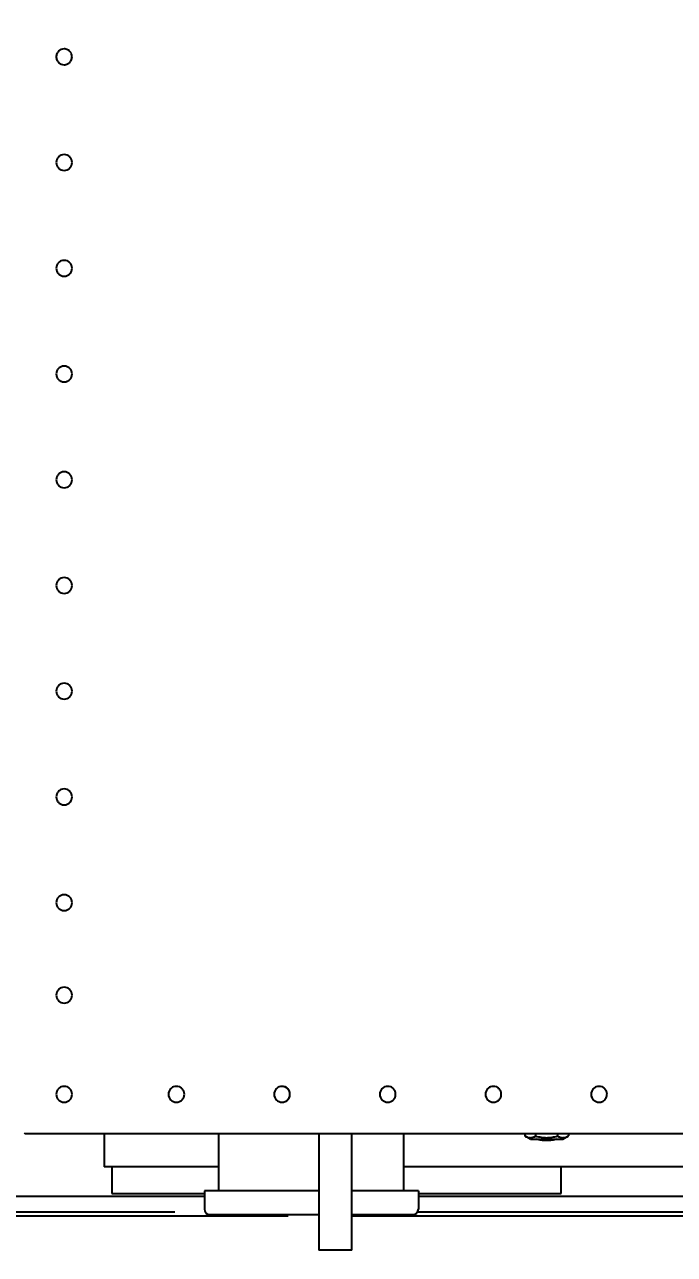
# Model space of a CAD drawing. Header units: feet. Extents: x -1522 to 974, y -3833 to 696.
# Drawn here: x 38.853 to 40.466, y 7.761 to 10.814 of the extents above; entities that cross this region are included whole.
import ezdxf

# ---------------------------------------------------------------- set-up
doc = ezdxf.new("R2010")
doc.units = ezdxf.units.FT
doc.header["$MEASUREMENT"] = 0
doc.layers.add('E-EQPM-XFMR-1500V', color=141, linetype='Continuous')
doc.layers.add('G-NPLT', color=67, linetype='Continuous', plot=False)
doc.styles.add('NEI-A', font='arial.ttf')

# ---------------------------------------------------------------- blocks, each defined once
blk = doc.blocks.new('INV SKID')
at = {"layer": 'E-EQPM-XFMR-1500V', "linetype": 'Continuous'}
for p, q in [((6.0029, -3.0667), (2.6307, -3.0667)), ((6.0029, -3.0667), (2.6307, -3.0667)), ((2.8248, -3.0667), (2.8248, -3.1487)), ((3.1102, -3.2078), (3.1102, -3.0667)), ((3.3579, -3.0667), (3.3579, -3.3554)), ((3.44, -3.3554), (3.44, -3.0667)), ((3.5696, -3.2078), (3.5696, -3.0667)), ((3.8698, -3.0667), (3.8698, -3.0718)), ((3.8837, -3.0798), (3.8698, -3.0718)), ((3.8837, -3.0798), (3.9641, -3.0798)), ((3.8968, -3.0667), (3.8968, -3.0718)), ((3.951, -3.0667), (3.951, -3.0718)), ((3.9641, -3.0798), (3.978, -3.0718)), ((3.978, -3.0667), (3.978, -3.0718)), ((3.1102, -3.1487), (2.8248, -3.1487)), ((2.8445, -3.1487), (2.8445, -3.2144)), ((4.544, -3.1487), (3.5696, -3.1487)), ((3.96, -3.2144), (3.96, -3.1487)), ((2.2835, -3.2209), (3.0741, -3.2209)), ((2.8445, -3.2144), (3.0741, -3.2144)), ((3.3579, -3.2078), (3.0741, -3.2078)), ((3.0741, -3.2078), (3.0741, -3.2537)), ((3.6056, -3.2078), (3.44, -3.2078)), ((3.6056, -3.2078), (3.6056, -3.2537)), ((3.6056, -3.2144), (3.96, -3.2144)), ((3.6056, -3.2209), (5.1952, -3.2209)), ((-0.0213, -3.2603), (3.0004, -3.2603)), ((3.6039, -3.2603), (5.1952, -3.2603)), ((-0.0231, -3.2701), (3.2825, -3.2701)), ((3.0873, -3.2669), (3.3579, -3.2669)), ((3.44, -3.2669), (3.5925, -3.2669)), ((3.44, -3.2701), (5.1952, -3.2701)), ((3.44, -3.3554), (3.3579, -3.3554))]:
    blk.add_line(p, q, dxfattribs=at)
for centre, radius, start, end in [((2.7258, -0.393), 0.0198, 82.3095, 90.0001), ((2.7258, -0.393), 0.0198, 82.3071, 89.9988), ((2.7258, -0.3927), 0.0195, 76.8863, 82.3031), ((2.7258, -0.3927), 0.0195, 76.8869, 82.3054), ((2.7257, -0.3929), 0.0198, 63.539, 76.8237), ((2.7257, -0.3929), 0.0198, 63.5379, 76.8228), ((2.7257, -0.3929), 0.0198, 51.6054, 63.5547), ((2.7257, -0.3929), 0.0198, 51.6028, 63.5554), ((2.726, -0.3927), 0.0194, 26.0427, 29.3961), ((2.726, -0.3927), 0.0194, 26.0434, 29.3972), ((2.7258, -0.3928), 0.0197, 269.9899, 282.3529), ((2.7258, -0.3928), 0.0197, 269.9883, 282.3627), ((2.7257, -0.3928), 0.0198, 282.4633, 296.0514), ((2.7257, -0.3928), 0.0198, 282.4547, 296.0569), ((2.7257, -0.3928), 0.0198, 296.0406, 307.7857), ((2.7257, -0.3928), 0.0198, 296.035, 307.7868), ((2.7257, -0.3928), 0.0198, 307.8951, 325.0246), ((2.7257, -0.3928), 0.0198, 307.8937, 325.026), ((2.7259, -0.3929), 0.0195, 325.044, 333.6936), ((2.7259, -0.3929), 0.0195, 325.0435, 333.6974), ((3.267, -2.9683), 0.0197, 26.1184, 89.9944), ((3.267, -2.9683), 0.0197, 270.0049, 333.7221), ((4.0543, -2.9683), 0.0197, 269.9898, 282.4605), ((4.0543, -2.9683), 0.0197, 269.9885, 282.4662), ((4.0544, -2.9684), 0.0196, 308.0366, 314.1145), ((4.0544, -2.9684), 0.0196, 308.0362, 314.1186), ((3.0873, -3.2537), 0.0131, 180, 270), ((3.5925, -3.2537), 0.0131, 270, 0)]:
    blk.add_arc(centre, radius, start, end, dxfattribs=at)
for points, knots in [([(2.7258, -0.3732), (2.7232, -0.3732), (2.718, -0.3742), (2.7115, -0.3786), (2.7071, -0.3851), (2.7061, -0.3903), (2.7061, -0.3928)], [0, 0, 0, 0, 0.24994, 0.499821, 0.749989, 1, 1, 1, 1]), ([(2.7258, -0.3732), (2.7232, -0.3732), (2.718, -0.3742), (2.7115, -0.3786), (2.7071, -0.3851), (2.7061, -0.3903), (2.7061, -0.3928)], [0, 0, 0, 0, 0.249944, 0.499871, 0.750044, 1, 1, 1, 1]), ([(2.7061, -0.3928), (2.7061, -0.3954), (2.7071, -0.4006), (2.7115, -0.4071), (2.718, -0.4115), (2.7232, -0.4125), (2.7258, -0.4125)], [0, 0, 0, 0, 0.250013, 0.50015, 0.750038, 1, 1, 1, 1]), ([(2.7061, -0.3928), (2.7061, -0.3954), (2.7071, -0.4006), (2.7115, -0.4071), (2.718, -0.4115), (2.7232, -0.4125), (2.7258, -0.4125)], [0, 0, 0, 0, 0.250002, 0.500174, 0.750076, 1, 1, 1, 1]), ([(2.7258, -0.6356), (2.7232, -0.6356), (2.718, -0.6366), (2.7115, -0.641), (2.7071, -0.6476), (2.7061, -0.6527), (2.7061, -0.6553)], [0, 0, 0, 0, 0.24994, 0.499821, 0.749989, 1, 1, 1, 1]), ([(2.7258, -0.6356), (2.7232, -0.6356), (2.718, -0.6366), (2.7115, -0.641), (2.7071, -0.6476), (2.7061, -0.6527), (2.7061, -0.6553)], [0, 0, 0, 0, 0.24994, 0.499821, 0.749989, 1, 1, 1, 1]), ([(2.7454, -0.6553), (2.7454, -0.6527), (2.7444, -0.6476), (2.74, -0.641), (2.7335, -0.6366), (2.7283, -0.6356), (2.7258, -0.6356)], [0, 0, 0, 0, 0.250013, 0.50015, 0.750038, 1, 1, 1, 1]), ([(2.7454, -0.6553), (2.7454, -0.6527), (2.7444, -0.6476), (2.74, -0.641), (2.7335, -0.6366), (2.7283, -0.6356), (2.7258, -0.6356)], [0, 0, 0, 0, 0.250013, 0.50015, 0.750038, 1, 1, 1, 1]), ([(2.7061, -0.6553), (2.7061, -0.6579), (2.7071, -0.663), (2.7115, -0.6696), (2.718, -0.674), (2.7232, -0.675), (2.7258, -0.675)], [0, 0, 0, 0, 0.250013, 0.50015, 0.750038, 1, 1, 1, 1]), ([(2.7061, -0.6553), (2.7061, -0.6579), (2.7071, -0.663), (2.7115, -0.6696), (2.718, -0.674), (2.7232, -0.675), (2.7258, -0.675)], [0, 0, 0, 0, 0.250013, 0.50015, 0.750038, 1, 1, 1, 1]), ([(2.7258, -0.675), (2.7283, -0.675), (2.7335, -0.674), (2.74, -0.6696), (2.7444, -0.663), (2.7454, -0.6579), (2.7454, -0.6553)], [0, 0, 0, 0, 0.24994, 0.499821, 0.749989, 1, 1, 1, 1]), ([(2.7258, -0.675), (2.7283, -0.675), (2.7335, -0.674), (2.74, -0.6696), (2.7444, -0.663), (2.7454, -0.6579), (2.7454, -0.6553)], [0, 0, 0, 0, 0.24994, 0.499821, 0.749989, 1, 1, 1, 1]), ([(2.7258, -0.8981), (2.7232, -0.8981), (2.718, -0.8991), (2.7115, -0.9035), (2.7071, -0.91), (2.7061, -0.9152), (2.7061, -0.9178)], [0, 0, 0, 0, 0.24994, 0.499821, 0.749989, 1, 1, 1, 1]), ([(2.7258, -0.8981), (2.7232, -0.8981), (2.718, -0.8991), (2.7115, -0.9035), (2.7071, -0.91), (2.7061, -0.9152), (2.7061, -0.9178)], [0, 0, 0, 0, 0.24994, 0.499821, 0.749989, 1, 1, 1, 1]), ([(2.7454, -0.9178), (2.7454, -0.9152), (2.7444, -0.91), (2.74, -0.9035), (2.7335, -0.8991), (2.7283, -0.8981), (2.7258, -0.8981)], [0, 0, 0, 0, 0.250013, 0.50015, 0.750038, 1, 1, 1, 1]), ([(2.7454, -0.9178), (2.7454, -0.9152), (2.7444, -0.91), (2.74, -0.9035), (2.7335, -0.8991), (2.7283, -0.8981), (2.7258, -0.8981)], [0, 0, 0, 0, 0.250013, 0.50015, 0.750038, 1, 1, 1, 1]), ([(2.7061, -0.9178), (2.7061, -0.9203), (2.7071, -0.9255), (2.7115, -0.9321), (2.718, -0.9364), (2.7232, -0.9375), (2.7258, -0.9375)], [0, 0, 0, 0, 0.250013, 0.50015, 0.750038, 1, 1, 1, 1]), ([(2.7061, -0.9178), (2.7061, -0.9203), (2.7071, -0.9255), (2.7115, -0.9321), (2.718, -0.9364), (2.7232, -0.9375), (2.7258, -0.9375)], [0, 0, 0, 0, 0.250013, 0.50015, 0.750038, 1, 1, 1, 1]), ([(2.7258, -0.9375), (2.7283, -0.9375), (2.7335, -0.9364), (2.74, -0.9321), (2.7444, -0.9255), (2.7454, -0.9203), (2.7454, -0.9178)], [0, 0, 0, 0, 0.24994, 0.499821, 0.749989, 1, 1, 1, 1]), ([(2.7258, -0.9375), (2.7283, -0.9375), (2.7335, -0.9364), (2.74, -0.9321), (2.7444, -0.9255), (2.7454, -0.9203), (2.7454, -0.9178)], [0, 0, 0, 0, 0.24994, 0.499821, 0.749989, 1, 1, 1, 1]), ([(2.7258, -1.1606), (2.7232, -1.1606), (2.718, -1.1616), (2.7115, -1.166), (2.7071, -1.1725), (2.7061, -1.1777), (2.7061, -1.1802)], [0, 0, 0, 0, 0.24994, 0.499821, 0.749989, 1, 1, 1, 1]), ([(2.7258, -1.1606), (2.7232, -1.1606), (2.718, -1.1616), (2.7115, -1.166), (2.7071, -1.1725), (2.7061, -1.1777), (2.7061, -1.1802)], [0, 0, 0, 0, 0.24994, 0.499821, 0.749989, 1, 1, 1, 1]), ([(2.7061, -1.1802), (2.7061, -1.1828), (2.7071, -1.188), (2.7115, -1.1945), (2.718, -1.1989), (2.7232, -1.1999), (2.7258, -1.1999)], [0, 0, 0, 0, 0.250013, 0.50015, 0.750038, 1, 1, 1, 1]), ([(2.7061, -1.1802), (2.7061, -1.1828), (2.7071, -1.188), (2.7115, -1.1945), (2.718, -1.1989), (2.7232, -1.1999), (2.7258, -1.1999)], [0, 0, 0, 0, 0.250013, 0.50015, 0.750038, 1, 1, 1, 1]), ([(2.7454, -1.1802), (2.7454, -1.1777), (2.7444, -1.1725), (2.74, -1.166), (2.7335, -1.1616), (2.7283, -1.1606), (2.7258, -1.1606)], [0, 0, 0, 0, 0.250013, 0.50015, 0.750038, 1, 1, 1, 1]), ([(2.7454, -1.1802), (2.7454, -1.1777), (2.7444, -1.1725), (2.74, -1.166), (2.7335, -1.1616), (2.7283, -1.1606), (2.7258, -1.1606)], [0, 0, 0, 0, 0.250013, 0.50015, 0.750038, 1, 1, 1, 1]), ([(2.7258, -1.1999), (2.7283, -1.1999), (2.7335, -1.1989), (2.74, -1.1945), (2.7444, -1.188), (2.7454, -1.1828), (2.7454, -1.1802)], [0, 0, 0, 0, 0.24994, 0.499821, 0.749989, 1, 1, 1, 1]), ([(2.7258, -1.1999), (2.7283, -1.1999), (2.7335, -1.1989), (2.74, -1.1945), (2.7444, -1.188), (2.7454, -1.1828), (2.7454, -1.1802)], [0, 0, 0, 0, 0.24994, 0.499821, 0.749989, 1, 1, 1, 1]), ([(2.7258, -1.423), (2.7232, -1.423), (2.718, -1.424), (2.7115, -1.4284), (2.7071, -1.435), (2.7061, -1.4401), (2.7061, -1.4427)], [0, 0, 0, 0, 0.24994, 0.499821, 0.749989, 1, 1, 1, 1]), ([(2.7258, -1.423), (2.7232, -1.423), (2.718, -1.424), (2.7115, -1.4284), (2.7071, -1.435), (2.7061, -1.4401), (2.7061, -1.4427)], [0, 0, 0, 0, 0.24994, 0.499821, 0.749989, 1, 1, 1, 1]), ([(2.7454, -1.4427), (2.7454, -1.4401), (2.7444, -1.435), (2.74, -1.4284), (2.7335, -1.424), (2.7283, -1.423), (2.7258, -1.423)], [0, 0, 0, 0, 0.250013, 0.50015, 0.750038, 1, 1, 1, 1]), ([(2.7454, -1.4427), (2.7454, -1.4401), (2.7444, -1.435), (2.74, -1.4284), (2.7335, -1.424), (2.7283, -1.423), (2.7258, -1.423)], [0, 0, 0, 0, 0.250013, 0.50015, 0.750038, 1, 1, 1, 1]), ([(2.7061, -1.4427), (2.7061, -1.4453), (2.7071, -1.4504), (2.7115, -1.457), (2.718, -1.4614), (2.7232, -1.4624), (2.7258, -1.4624)], [0, 0, 0, 0, 0.250013, 0.50015, 0.750038, 1, 1, 1, 1]), ([(2.7061, -1.4427), (2.7061, -1.4453), (2.7071, -1.4504), (2.7115, -1.457), (2.718, -1.4614), (2.7232, -1.4624), (2.7258, -1.4624)], [0, 0, 0, 0, 0.250013, 0.50015, 0.750038, 1, 1, 1, 1]), ([(2.7258, -1.4624), (2.7283, -1.4624), (2.7335, -1.4614), (2.74, -1.457), (2.7444, -1.4504), (2.7454, -1.4453), (2.7454, -1.4427)], [0, 0, 0, 0, 0.24994, 0.499821, 0.749989, 1, 1, 1, 1]), ([(2.7258, -1.4624), (2.7283, -1.4624), (2.7335, -1.4614), (2.74, -1.457), (2.7444, -1.4504), (2.7454, -1.4453), (2.7454, -1.4427)], [0, 0, 0, 0, 0.24994, 0.499821, 0.749989, 1, 1, 1, 1]), ([(2.7258, -1.6855), (2.7232, -1.6855), (2.718, -1.6865), (2.7115, -1.6909), (2.7071, -1.6974), (2.7061, -1.7026), (2.7061, -1.7052)], [0, 0, 0, 0, 0.24994, 0.499821, 0.749989, 1, 1, 1, 1]), ([(2.7258, -1.6855), (2.7232, -1.6855), (2.718, -1.6865), (2.7115, -1.6909), (2.7071, -1.6974), (2.7061, -1.7026), (2.7061, -1.7052)], [0, 0, 0, 0, 0.24994, 0.499821, 0.749989, 1, 1, 1, 1]), ([(2.7061, -1.7052), (2.7061, -1.7077), (2.7071, -1.7129), (2.7115, -1.7195), (2.718, -1.7238), (2.7232, -1.7249), (2.7258, -1.7249)], [0, 0, 0, 0, 0.250013, 0.50015, 0.750038, 1, 1, 1, 1]), ([(2.7061, -1.7052), (2.7061, -1.7077), (2.7071, -1.7129), (2.7115, -1.7195), (2.718, -1.7238), (2.7232, -1.7249), (2.7258, -1.7249)], [0, 0, 0, 0, 0.250013, 0.50015, 0.750038, 1, 1, 1, 1]), ([(2.7454, -1.7052), (2.7454, -1.7026), (2.7444, -1.6974), (2.74, -1.6909), (2.7335, -1.6865), (2.7283, -1.6855), (2.7258, -1.6855)], [0, 0, 0, 0, 0.250013, 0.50015, 0.750038, 1, 1, 1, 1]), ([(2.7454, -1.7052), (2.7454, -1.7026), (2.7444, -1.6974), (2.74, -1.6909), (2.7335, -1.6865), (2.7283, -1.6855), (2.7258, -1.6855)], [0, 0, 0, 0, 0.250013, 0.50015, 0.750038, 1, 1, 1, 1]), ([(2.7258, -1.7249), (2.7283, -1.7249), (2.7335, -1.7238), (2.74, -1.7195), (2.7444, -1.7129), (2.7454, -1.7077), (2.7454, -1.7052)], [0, 0, 0, 0, 0.24994, 0.499821, 0.749989, 1, 1, 1, 1]), ([(2.7258, -1.7249), (2.7283, -1.7249), (2.7335, -1.7238), (2.74, -1.7195), (2.7444, -1.7129), (2.7454, -1.7077), (2.7454, -1.7052)], [0, 0, 0, 0, 0.24994, 0.499821, 0.749989, 1, 1, 1, 1]), ([(2.7258, -1.948), (2.7232, -1.948), (2.718, -1.949), (2.7115, -1.9534), (2.7071, -1.9599), (2.7061, -1.9651), (2.7061, -1.9676)], [0, 0, 0, 0, 0.24994, 0.499821, 0.749989, 1, 1, 1, 1]), ([(2.7258, -1.948), (2.7232, -1.948), (2.718, -1.949), (2.7115, -1.9534), (2.7071, -1.9599), (2.7061, -1.9651), (2.7061, -1.9676)], [0, 0, 0, 0, 0.24994, 0.499821, 0.749989, 1, 1, 1, 1]), ([(2.7454, -1.9676), (2.7454, -1.9651), (2.7444, -1.9599), (2.74, -1.9534), (2.7335, -1.949), (2.7283, -1.948), (2.7258, -1.948)], [0, 0, 0, 0, 0.250013, 0.50015, 0.750038, 1, 1, 1, 1]), ([(2.7454, -1.9676), (2.7454, -1.9651), (2.7444, -1.9599), (2.74, -1.9534), (2.7335, -1.949), (2.7283, -1.948), (2.7258, -1.948)], [0, 0, 0, 0, 0.250013, 0.50015, 0.750038, 1, 1, 1, 1]), ([(2.7061, -1.9676), (2.7061, -1.9702), (2.7071, -1.9754), (2.7115, -1.9819), (2.718, -1.9863), (2.7232, -1.9873), (2.7258, -1.9873)], [0, 0, 0, 0, 0.250013, 0.50015, 0.750038, 1, 1, 1, 1]), ([(2.7061, -1.9676), (2.7061, -1.9702), (2.7071, -1.9754), (2.7115, -1.9819), (2.718, -1.9863), (2.7232, -1.9873), (2.7258, -1.9873)], [0, 0, 0, 0, 0.250013, 0.50015, 0.750038, 1, 1, 1, 1]), ([(2.7258, -1.9873), (2.7283, -1.9873), (2.7335, -1.9863), (2.74, -1.9819), (2.7444, -1.9754), (2.7454, -1.9702), (2.7454, -1.9676)], [0, 0, 0, 0, 0.24994, 0.499821, 0.749989, 1, 1, 1, 1]), ([(2.7258, -1.9873), (2.7283, -1.9873), (2.7335, -1.9863), (2.74, -1.9819), (2.7444, -1.9754), (2.7454, -1.9702), (2.7454, -1.9676)], [0, 0, 0, 0, 0.24994, 0.499821, 0.749989, 1, 1, 1, 1]), ([(2.7258, -2.2104), (2.7232, -2.2104), (2.718, -2.2115), (2.7115, -2.2158), (2.7071, -2.2224), (2.7061, -2.2275), (2.7061, -2.2301)], [0, 0, 0, 0, 0.24994, 0.499821, 0.749989, 1, 1, 1, 1]), ([(2.7258, -2.2104), (2.7232, -2.2104), (2.718, -2.2115), (2.7115, -2.2158), (2.7071, -2.2224), (2.7061, -2.2275), (2.7061, -2.2301)], [0, 0, 0, 0, 0.24994, 0.499821, 0.749989, 1, 1, 1, 1]), ([(2.7454, -2.2301), (2.7454, -2.2275), (2.7444, -2.2224), (2.74, -2.2158), (2.7335, -2.2115), (2.7283, -2.2104), (2.7258, -2.2104)], [0, 0, 0, 0, 0.250013, 0.50015, 0.750038, 1, 1, 1, 1]), ([(2.7454, -2.2301), (2.7454, -2.2275), (2.7444, -2.2224), (2.74, -2.2158), (2.7335, -2.2115), (2.7283, -2.2104), (2.7258, -2.2104)], [0, 0, 0, 0, 0.250013, 0.50015, 0.750038, 1, 1, 1, 1]), ([(2.7061, -2.2301), (2.7061, -2.2327), (2.7071, -2.2378), (2.7115, -2.2444), (2.718, -2.2488), (2.7232, -2.2498), (2.7258, -2.2498)], [0, 0, 0, 0, 0.250013, 0.50015, 0.750038, 1, 1, 1, 1]), ([(2.7061, -2.2301), (2.7061, -2.2327), (2.7071, -2.2378), (2.7115, -2.2444), (2.718, -2.2488), (2.7232, -2.2498), (2.7258, -2.2498)], [0, 0, 0, 0, 0.250013, 0.50015, 0.750038, 1, 1, 1, 1]), ([(2.7258, -2.2498), (2.7283, -2.2498), (2.7335, -2.2488), (2.74, -2.2444), (2.7444, -2.2378), (2.7454, -2.2327), (2.7454, -2.2301)], [0, 0, 0, 0, 0.24994, 0.499821, 0.749989, 1, 1, 1, 1]), ([(2.7258, -2.2498), (2.7283, -2.2498), (2.7335, -2.2488), (2.74, -2.2444), (2.7444, -2.2378), (2.7454, -2.2327), (2.7454, -2.2301)], [0, 0, 0, 0, 0.24994, 0.499821, 0.749989, 1, 1, 1, 1]), ([(2.7258, -2.4729), (2.7232, -2.4729), (2.718, -2.4739), (2.7115, -2.4783), (2.7071, -2.4848), (2.7061, -2.49), (2.7061, -2.4926)], [0, 0, 0, 0, 0.24994, 0.499821, 0.749989, 1, 1, 1, 1]), ([(2.7258, -2.4729), (2.7232, -2.4729), (2.718, -2.4739), (2.7115, -2.4783), (2.7071, -2.4848), (2.7061, -2.49), (2.7061, -2.4926)], [0, 0, 0, 0, 0.24994, 0.499821, 0.749989, 1, 1, 1, 1]), ([(2.7061, -2.4926), (2.7061, -2.4951), (2.7071, -2.5003), (2.7115, -2.5069), (2.718, -2.5112), (2.7232, -2.5123), (2.7258, -2.5123)], [0, 0, 0, 0, 0.250013, 0.50015, 0.750038, 1, 1, 1, 1]), ([(2.7061, -2.4926), (2.7061, -2.4951), (2.7071, -2.5003), (2.7115, -2.5069), (2.718, -2.5112), (2.7232, -2.5123), (2.7258, -2.5123)], [0, 0, 0, 0, 0.250013, 0.50015, 0.750038, 1, 1, 1, 1]), ([(2.7454, -2.4926), (2.7454, -2.49), (2.7444, -2.4848), (2.74, -2.4783), (2.7335, -2.4739), (2.7283, -2.4729), (2.7258, -2.4729)], [0, 0, 0, 0, 0.250013, 0.50015, 0.750038, 1, 1, 1, 1]), ([(2.7454, -2.4926), (2.7454, -2.49), (2.7444, -2.4848), (2.74, -2.4783), (2.7335, -2.4739), (2.7283, -2.4729), (2.7258, -2.4729)], [0, 0, 0, 0, 0.250013, 0.50015, 0.750038, 1, 1, 1, 1]), ([(2.7258, -2.5123), (2.7283, -2.5123), (2.7335, -2.5112), (2.74, -2.5069), (2.7444, -2.5003), (2.7454, -2.4951), (2.7454, -2.4926)], [0, 0, 0, 0, 0.24994, 0.499821, 0.749989, 1, 1, 1, 1]), ([(2.7258, -2.5123), (2.7283, -2.5123), (2.7335, -2.5112), (2.74, -2.5069), (2.7444, -2.5003), (2.7454, -2.4951), (2.7454, -2.4926)], [0, 0, 0, 0, 0.24994, 0.499821, 0.749989, 1, 1, 1, 1]), ([(2.7258, -2.7026), (2.7232, -2.7026), (2.718, -2.7036), (2.7115, -2.708), (2.7071, -2.7145), (2.7061, -2.7197), (2.7061, -2.7222)], [0, 0, 0, 0, 0.24994, 0.499821, 0.749989, 1, 1, 1, 1]), ([(2.7258, -2.7026), (2.7232, -2.7026), (2.718, -2.7036), (2.7115, -2.708), (2.7071, -2.7145), (2.7061, -2.7197), (2.7061, -2.7222)], [0, 0, 0, 0, 0.24994, 0.499821, 0.749989, 1, 1, 1, 1]), ([(2.7454, -2.7222), (2.7454, -2.7197), (2.7444, -2.7145), (2.74, -2.708), (2.7335, -2.7036), (2.7283, -2.7026), (2.7258, -2.7026)], [0, 0, 0, 0, 0.250013, 0.50015, 0.750038, 1, 1, 1, 1]), ([(2.7454, -2.7222), (2.7454, -2.7197), (2.7444, -2.7145), (2.74, -2.708), (2.7335, -2.7036), (2.7283, -2.7026), (2.7258, -2.7026)], [0, 0, 0, 0, 0.250013, 0.50015, 0.750038, 1, 1, 1, 1]), ([(2.7061, -2.7222), (2.7061, -2.7248), (2.7071, -2.73), (2.7115, -2.7365), (2.718, -2.7409), (2.7232, -2.7419), (2.7258, -2.7419)], [0, 0, 0, 0, 0.250013, 0.50015, 0.750038, 1, 1, 1, 1]), ([(2.7061, -2.7222), (2.7061, -2.7248), (2.7071, -2.73), (2.7115, -2.7365), (2.718, -2.7409), (2.7232, -2.7419), (2.7258, -2.7419)], [0, 0, 0, 0, 0.250013, 0.50015, 0.750038, 1, 1, 1, 1]), ([(2.7258, -2.7419), (2.7283, -2.7419), (2.7335, -2.7409), (2.74, -2.7365), (2.7444, -2.73), (2.7454, -2.7248), (2.7454, -2.7222)], [0, 0, 0, 0, 0.24994, 0.499821, 0.749989, 1, 1, 1, 1]), ([(2.7258, -2.7419), (2.7283, -2.7419), (2.7335, -2.7409), (2.74, -2.7365), (2.7444, -2.73), (2.7454, -2.7248), (2.7454, -2.7222)], [0, 0, 0, 0, 0.24994, 0.499821, 0.749989, 1, 1, 1, 1]), ([(2.7258, -2.9486), (2.7232, -2.9486), (2.718, -2.9496), (2.7115, -2.954), (2.7071, -2.9606), (2.7061, -2.9657), (2.7061, -2.9683)], [0, 0, 0, 0, 0.24994, 0.499821, 0.749989, 1, 1, 1, 1]), ([(2.7258, -2.9486), (2.7232, -2.9486), (2.718, -2.9496), (2.7115, -2.954), (2.7071, -2.9606), (2.7061, -2.9657), (2.7061, -2.9683)], [0, 0, 0, 0, 0.24994, 0.499821, 0.749989, 1, 1, 1, 1]), ([(2.7454, -2.9683), (2.7454, -2.9657), (2.7444, -2.9606), (2.74, -2.954), (2.7335, -2.9496), (2.7283, -2.9486), (2.7258, -2.9486)], [0, 0, 0, 0, 0.250013, 0.50015, 0.750038, 1, 1, 1, 1]), ([(2.7454, -2.9683), (2.7454, -2.9657), (2.7444, -2.9606), (2.74, -2.954), (2.7335, -2.9496), (2.7283, -2.9486), (2.7258, -2.9486)], [0, 0, 0, 0, 0.250013, 0.50015, 0.750038, 1, 1, 1, 1]), ([(3.0046, -2.9486), (3.002, -2.9486), (2.9968, -2.9496), (2.9903, -2.954), (2.9859, -2.9606), (2.9849, -2.9657), (2.9849, -2.9683)], [0, 0, 0, 0, 0.24994, 0.499821, 0.749989, 1, 1, 1, 1]), ([(3.0046, -2.9486), (3.002, -2.9486), (2.9968, -2.9496), (2.9903, -2.954), (2.9859, -2.9606), (2.9849, -2.9657), (2.9849, -2.9683)], [0, 0, 0, 0, 0.24994, 0.499821, 0.749989, 1, 1, 1, 1]), ([(3.0243, -2.9683), (3.0243, -2.9657), (3.0232, -2.9606), (3.0189, -2.954), (3.0123, -2.9496), (3.0071, -2.9486), (3.0046, -2.9486)], [0, 0, 0, 0, 0.250013, 0.50015, 0.750038, 1, 1, 1, 1]), ([(3.0243, -2.9683), (3.0243, -2.9657), (3.0232, -2.9606), (3.0189, -2.954), (3.0123, -2.9496), (3.0071, -2.9486), (3.0046, -2.9486)], [0, 0, 0, 0, 0.250013, 0.50015, 0.750038, 1, 1, 1, 1]), ([(3.267, -2.9486), (3.2644, -2.9486), (3.2593, -2.9496), (3.2527, -2.954), (3.2484, -2.9606), (3.2473, -2.9657), (3.2473, -2.9683)], [0, 0, 0, 0, 0.24994, 0.499821, 0.749989, 1, 1, 1, 1]), ([(3.267, -2.9486), (3.2644, -2.9486), (3.2593, -2.9496), (3.2527, -2.954), (3.2484, -2.9606), (3.2473, -2.9657), (3.2473, -2.9683)], [0, 0, 0, 0, 0.24994, 0.499821, 0.749989, 1, 1, 1, 1]), ([(3.2867, -2.9683), (3.2867, -2.9657), (3.2857, -2.9606), (3.2813, -2.954), (3.2747, -2.9496), (3.2696, -2.9486), (3.267, -2.9486)], [0, 0, 0, 0, 0.250013, 0.50015, 0.750038, 1, 1, 1, 1]), ([(3.5294, -2.9486), (3.5269, -2.9486), (3.5217, -2.9496), (3.5152, -2.954), (3.5108, -2.9606), (3.5098, -2.9657), (3.5098, -2.9683)], [0, 0, 0, 0, 0.24994, 0.499821, 0.749989, 1, 1, 1, 1]), ([(3.5294, -2.9486), (3.5269, -2.9486), (3.5217, -2.9496), (3.5152, -2.954), (3.5108, -2.9606), (3.5098, -2.9657), (3.5098, -2.9683)], [0, 0, 0, 0, 0.24994, 0.499821, 0.749989, 1, 1, 1, 1]), ([(3.5491, -2.9683), (3.5491, -2.9657), (3.5481, -2.9606), (3.5437, -2.954), (3.5372, -2.9496), (3.532, -2.9486), (3.5294, -2.9486)], [0, 0, 0, 0, 0.250013, 0.50015, 0.750038, 1, 1, 1, 1]), ([(3.5491, -2.9683), (3.5491, -2.9657), (3.5481, -2.9606), (3.5437, -2.954), (3.5372, -2.9496), (3.532, -2.9486), (3.5294, -2.9486)], [0, 0, 0, 0, 0.250013, 0.50015, 0.750038, 1, 1, 1, 1]), ([(3.7919, -2.9486), (3.7893, -2.9486), (3.7841, -2.9496), (3.7776, -2.954), (3.7732, -2.9606), (3.7722, -2.9657), (3.7722, -2.9683)], [0, 0, 0, 0, 0.24994, 0.499821, 0.749989, 1, 1, 1, 1]), ([(3.7919, -2.9486), (3.7893, -2.9486), (3.7841, -2.9496), (3.7776, -2.954), (3.7732, -2.9606), (3.7722, -2.9657), (3.7722, -2.9683)], [0, 0, 0, 0, 0.24994, 0.499821, 0.749989, 1, 1, 1, 1]), ([(3.8115, -2.9683), (3.8115, -2.9657), (3.8105, -2.9606), (3.8061, -2.954), (3.7996, -2.9496), (3.7944, -2.9486), (3.7919, -2.9486)], [0, 0, 0, 0, 0.250013, 0.50015, 0.750038, 1, 1, 1, 1]), ([(3.8115, -2.9683), (3.8115, -2.9657), (3.8105, -2.9606), (3.8061, -2.954), (3.7996, -2.9496), (3.7944, -2.9486), (3.7919, -2.9486)], [0, 0, 0, 0, 0.250013, 0.50015, 0.750038, 1, 1, 1, 1]), ([(4.0543, -2.9486), (4.0517, -2.9486), (4.0466, -2.9496), (4.04, -2.954), (4.0356, -2.9606), (4.0346, -2.9657), (4.0346, -2.9683)], [0, 0, 0, 0, 0.24994, 0.499821, 0.749989, 1, 1, 1, 1]), ([(4.0543, -2.9486), (4.0517, -2.9486), (4.0466, -2.9496), (4.04, -2.954), (4.0356, -2.9606), (4.0346, -2.9657), (4.0346, -2.9683)], [0, 0, 0, 0, 0.24994, 0.499821, 0.749989, 1, 1, 1, 1]), ([(4.074, -2.9683), (4.074, -2.9657), (4.0729, -2.9606), (4.0686, -2.954), (4.062, -2.9496), (4.0569, -2.9486), (4.0543, -2.9486)], [0, 0, 0, 0, 0.250013, 0.50015, 0.750038, 1, 1, 1, 1]), ([(4.074, -2.9683), (4.074, -2.9657), (4.0729, -2.9606), (4.0686, -2.954), (4.062, -2.9496), (4.0569, -2.9486), (4.0543, -2.9486)], [0, 0, 0, 0, 0.250013, 0.50015, 0.750038, 1, 1, 1, 1]), ([(2.7061, -2.9683), (2.7061, -2.9709), (2.7071, -2.976), (2.7115, -2.9826), (2.718, -2.987), (2.7232, -2.988), (2.7258, -2.988)], [0, 0, 0, 0, 0.250013, 0.50015, 0.750038, 1, 1, 1, 1]), ([(2.7061, -2.9683), (2.7061, -2.9709), (2.7071, -2.976), (2.7115, -2.9826), (2.718, -2.987), (2.7232, -2.988), (2.7258, -2.988)], [0, 0, 0, 0, 0.250013, 0.50015, 0.750038, 1, 1, 1, 1]), ([(2.7258, -2.988), (2.7283, -2.988), (2.7335, -2.987), (2.74, -2.9826), (2.7444, -2.976), (2.7454, -2.9709), (2.7454, -2.9683)], [0, 0, 0, 0, 0.24994, 0.499821, 0.749989, 1, 1, 1, 1]), ([(2.7258, -2.988), (2.7283, -2.988), (2.7335, -2.987), (2.74, -2.9826), (2.7444, -2.976), (2.7454, -2.9709), (2.7454, -2.9683)], [0, 0, 0, 0, 0.24994, 0.499821, 0.749989, 1, 1, 1, 1]), ([(2.9849, -2.9683), (2.9849, -2.9709), (2.9859, -2.976), (2.9903, -2.9826), (2.9968, -2.987), (3.002, -2.988), (3.0046, -2.988)], [0, 0, 0, 0, 0.250013, 0.50015, 0.750038, 1, 1, 1, 1]), ([(2.9849, -2.9683), (2.9849, -2.9709), (2.9859, -2.976), (2.9903, -2.9826), (2.9968, -2.987), (3.002, -2.988), (3.0046, -2.988)], [0, 0, 0, 0, 0.250013, 0.50015, 0.750038, 1, 1, 1, 1]), ([(3.0046, -2.988), (3.0071, -2.988), (3.0123, -2.987), (3.0189, -2.9826), (3.0232, -2.976), (3.0243, -2.9709), (3.0243, -2.9683)], [0, 0, 0, 0, 0.24994, 0.499821, 0.749989, 1, 1, 1, 1]), ([(3.0046, -2.988), (3.0071, -2.988), (3.0123, -2.987), (3.0189, -2.9826), (3.0232, -2.976), (3.0243, -2.9709), (3.0243, -2.9683)], [0, 0, 0, 0, 0.24994, 0.499821, 0.749989, 1, 1, 1, 1]), ([(3.2473, -2.9683), (3.2473, -2.9709), (3.2484, -2.976), (3.2527, -2.9826), (3.2593, -2.987), (3.2644, -2.988), (3.267, -2.988)], [0, 0, 0, 0, 0.250013, 0.50015, 0.750038, 1, 1, 1, 1]), ([(3.2473, -2.9683), (3.2473, -2.9709), (3.2484, -2.976), (3.2527, -2.9826), (3.2593, -2.987), (3.2644, -2.988), (3.267, -2.988)], [0, 0, 0, 0, 0.250013, 0.50015, 0.750038, 1, 1, 1, 1]), ([(3.267, -2.988), (3.2696, -2.988), (3.2747, -2.987), (3.2813, -2.9826), (3.2857, -2.976), (3.2867, -2.9709), (3.2867, -2.9683)], [0, 0, 0, 0, 0.24994, 0.499821, 0.749989, 1, 1, 1, 1]), ([(3.5098, -2.9683), (3.5098, -2.9709), (3.5108, -2.976), (3.5152, -2.9826), (3.5217, -2.987), (3.5269, -2.988), (3.5294, -2.988)], [0, 0, 0, 0, 0.250013, 0.50015, 0.750038, 1, 1, 1, 1]), ([(3.5098, -2.9683), (3.5098, -2.9709), (3.5108, -2.976), (3.5152, -2.9826), (3.5217, -2.987), (3.5269, -2.988), (3.5294, -2.988)], [0, 0, 0, 0, 0.250013, 0.50015, 0.750038, 1, 1, 1, 1]), ([(3.5294, -2.988), (3.532, -2.988), (3.5372, -2.987), (3.5437, -2.9826), (3.5481, -2.976), (3.5491, -2.9709), (3.5491, -2.9683)], [0, 0, 0, 0, 0.24994, 0.499821, 0.749989, 1, 1, 1, 1]), ([(3.5294, -2.988), (3.532, -2.988), (3.5372, -2.987), (3.5437, -2.9826), (3.5481, -2.976), (3.5491, -2.9709), (3.5491, -2.9683)], [0, 0, 0, 0, 0.24994, 0.499821, 0.749989, 1, 1, 1, 1]), ([(3.7722, -2.9683), (3.7722, -2.9709), (3.7732, -2.976), (3.7776, -2.9826), (3.7841, -2.987), (3.7893, -2.988), (3.7919, -2.988)], [0, 0, 0, 0, 0.250013, 0.50015, 0.750038, 1, 1, 1, 1]), ([(3.7722, -2.9683), (3.7722, -2.9709), (3.7732, -2.976), (3.7776, -2.9826), (3.7841, -2.987), (3.7893, -2.988), (3.7919, -2.988)], [0, 0, 0, 0, 0.250013, 0.50015, 0.750038, 1, 1, 1, 1]), ([(3.7919, -2.988), (3.7944, -2.988), (3.7996, -2.987), (3.8061, -2.9826), (3.8105, -2.976), (3.8115, -2.9709), (3.8115, -2.9683)], [0, 0, 0, 0, 0.24994, 0.499821, 0.749989, 1, 1, 1, 1]), ([(3.7919, -2.988), (3.7944, -2.988), (3.7996, -2.987), (3.8061, -2.9826), (3.8105, -2.976), (3.8115, -2.9709), (3.8115, -2.9683)], [0, 0, 0, 0, 0.24994, 0.499821, 0.749989, 1, 1, 1, 1]), ([(4.0346, -2.9683), (4.0346, -2.9709), (4.0356, -2.976), (4.04, -2.9826), (4.0466, -2.987), (4.0517, -2.988), (4.0543, -2.988)], [0, 0, 0, 0, 0.250013, 0.50015, 0.750038, 1, 1, 1, 1]), ([(4.0346, -2.9683), (4.0346, -2.9709), (4.0356, -2.976), (4.04, -2.9826), (4.0466, -2.987), (4.0517, -2.988), (4.0543, -2.988)], [0, 0, 0, 0, 0.250018, 0.50015, 0.750042, 1, 1, 1, 1]), ([(3.8698, -3.0718), (3.8708, -3.0724), (3.873, -3.0736), (3.8764, -3.0749), (3.8798, -3.0758), (3.8833, -3.0761), (3.8868, -3.0758), (3.8902, -3.0749), (3.8936, -3.0736), (3.8957, -3.0724), (3.8968, -3.0718)], [0, 0, 0, 0, 0.130818, 0.257245, 0.379795, 0.5, 0.620205, 0.742755, 0.869182, 1, 1, 1, 1]), ([(3.8968, -3.0718), (3.9012, -3.0731), (3.9079, -3.0747), (3.917, -3.0758), (3.9239, -3.0761), (3.9308, -3.0758), (3.9398, -3.0747), (3.9466, -3.0731), (3.951, -3.0718)], [0, 0, 0, 0, 0.249946, 0.374973, 0.5, 0.625027, 0.750054, 1, 1, 1, 1]), ([(3.9494, -3.08), (3.9454, -3.0811), (3.9369, -3.0827), (3.9239, -3.0835), (3.9109, -3.0827), (3.9024, -3.0811), (3.8983, -3.08)], [0, 0, 0, 0, 0.243907, 0.500009, 0.756106, 1, 1, 1, 1]), ([(3.951, -3.0718), (3.952, -3.0724), (3.9542, -3.0736), (3.9576, -3.0749), (3.961, -3.0758), (3.9645, -3.0761), (3.968, -3.0758), (3.9714, -3.0749), (3.9748, -3.0736), (3.9769, -3.0724), (3.978, -3.0718)], [0, 0, 0, 0, 0.130818, 0.257245, 0.379795, 0.5, 0.620205, 0.742756, 0.869182, 1, 1, 1, 1])]:
    blk.add_open_spline(points, degree=3, knots=knots, dxfattribs=at)
for points in [[(2.7068, -0.3928), (2.7068, -0.3899), (2.7075, -0.3869), (2.7088, -0.3842)], [(2.7088, -0.4015), (2.7075, -0.3988), (2.7068, -0.3958), (2.7068, -0.3928)], [(2.7429, -0.3832), (2.7417, -0.381), (2.74, -0.379), (2.738, -0.3774)], [(2.7429, -0.3832), (2.7417, -0.381), (2.74, -0.379), (2.738, -0.3774)], [(2.7454, -0.3928), (2.7454, -0.3899), (2.7447, -0.3868), (2.7434, -0.3842)], [(2.7454, -0.3928), (2.7454, -0.3899), (2.7447, -0.3868), (2.7434, -0.3842)], [(2.7434, -0.4016), (2.7447, -0.3989), (2.7454, -0.3958), (2.7454, -0.3928)], [(2.7434, -0.4016), (2.7447, -0.3989), (2.7454, -0.3958), (2.7454, -0.3928)], [(3.2867, -2.9683), (3.2867, -2.9653), (3.286, -2.9623), (3.2847, -2.9596)], [(3.2847, -2.977), (3.286, -2.9743), (3.2867, -2.9713), (3.2867, -2.9683)], [(4.0373, -2.977), (4.036, -2.9744), (4.0353, -2.9713), (4.0353, -2.9683)], [(4.0586, -2.9875), (4.0614, -2.9869), (4.0641, -2.9856), (4.0664, -2.9838)], [(4.0586, -2.9875), (4.0614, -2.9869), (4.0641, -2.9856), (4.0664, -2.9838)], [(4.068, -2.9824), (4.0696, -2.9809), (4.071, -2.979), (4.072, -2.977)], [(4.068, -2.9824), (4.0696, -2.9809), (4.071, -2.979), (4.072, -2.977)], [(4.072, -2.977), (4.0733, -2.9743), (4.074, -2.9713), (4.074, -2.9683)], [(4.072, -2.977), (4.0733, -2.9743), (4.074, -2.9713), (4.074, -2.9683)], [(2.6284, -3.0658), (2.628, -3.0655), (2.6278, -3.065), (2.6276, -3.0646)], [(2.6284, -3.0658), (2.628, -3.0655), (2.6278, -3.065), (2.6276, -3.0646)], [(2.6292, -3.0664), (2.6289, -3.0662), (2.6286, -3.066), (2.6284, -3.0658)], [(2.6292, -3.0664), (2.6289, -3.0662), (2.6286, -3.066), (2.6284, -3.0658)], [(2.6307, -3.0667), (2.6302, -3.0667), (2.6297, -3.0666), (2.6292, -3.0664)], [(2.6307, -3.0667), (2.6302, -3.0667), (2.6297, -3.0666), (2.6292, -3.0664)]]:
    blk.add_open_spline(points, degree=3, dxfattribs=at)

msp = doc.modelspace()

# ---------------------------------------------------------------- block references
msp.add_blockref('INV SKID', (36.22501, 11.12722))

# ---------------------------------------------------------------- texts
at = {"layer": 'G-NPLT', "insert": (-1524.03887, 222.65943), "char_height": 50.15749436, "attachment_point": 1, "style": 'NEI-A'}
msp.add_mtext_dynamic_manual_height_columns('\\pxi-5,l5,ql;THIS INVERTER NEEDS TO BE UPDATED WITH THE CORRECT INVERTER JOB SPECIFIC. GET FROM THE INVERTER XREF.', width=1665.7235448, gutter_width=214.91157, heights=[0], dxfattribs=at)

doc.saveas('drawing.dxf')
